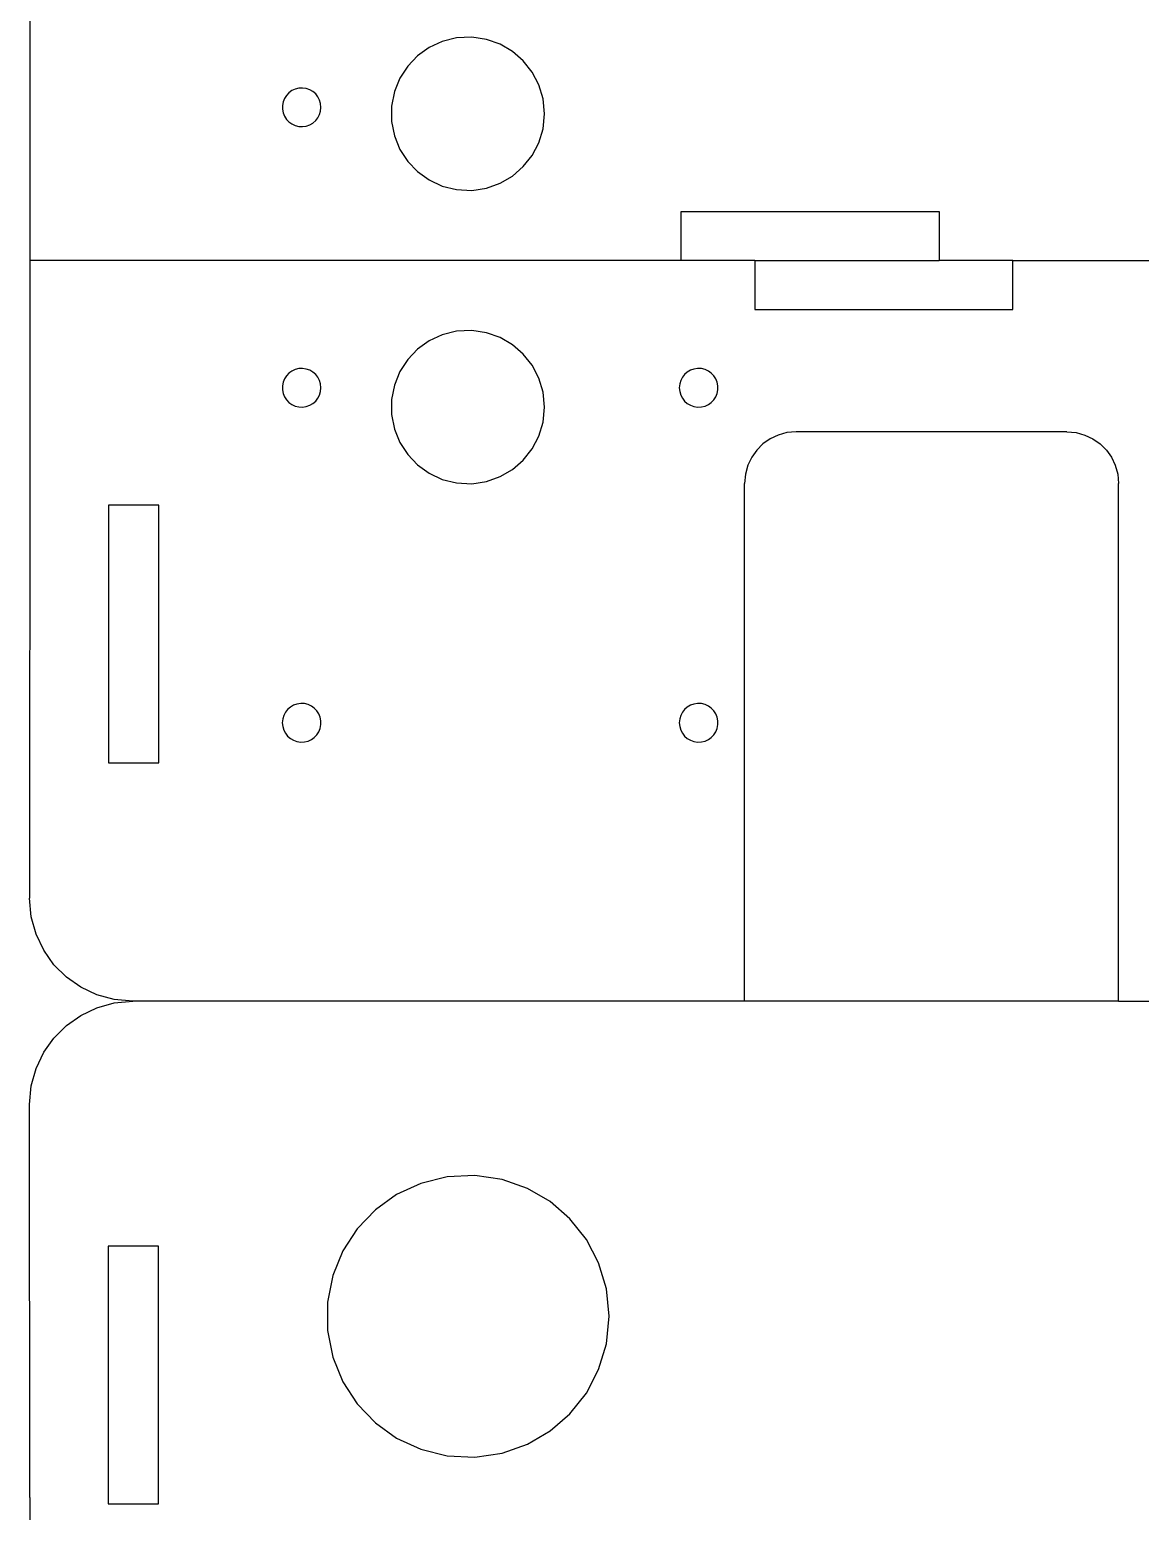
# Model space of a CAD drawing. Header units: metres. Extents: x 0 to 728, y 1000 to 1425.
# Drawn here: x 0 to 86.2, y 1207.4 to 1322.4 of the extents above; entities that cross this region are included whole.
import ezdxf

# ---------------------------------------------------------------- set-up
doc = ezdxf.new("R2010")
doc.units = ezdxf.units.M

msp = doc.modelspace()

# ---------------------------------------------------------------- linework, layer by layer
at = {"layer": 'COMPONENT1'}
for p, q in [((0.02, 1323.5), (0.02, 1315.5)), ((32.01, 1321.49), (31, 1321.02)), ((33.12, 1321.77), (32.01, 1321.49)), ((34.3, 1321.83), (33.12, 1321.77)), ((35.44, 1321.66), (34.3, 1321.83)), ((36.51, 1321.28), (35.44, 1321.66)), ((30.1, 1320.37), (29.33, 1319.57)), ((31, 1321.02), (30.1, 1320.37)), ((37.47, 1320.72), (36.51, 1321.28)), ((38.3, 1319.99), (37.47, 1320.72)), ((29.33, 1319.57), (28.73, 1318.64)), ((38.99, 1319.12), (38.3, 1319.99)), ((39.51, 1318.13), (38.99, 1319.12)), ((28.73, 1318.64), (28.3, 1317.6)), ((39.84, 1317.05), (39.51, 1318.13)), ((19.66, 1316.82), (19.61, 1316.53)), ((19.77, 1317.08), (19.66, 1316.82)), ((19.92, 1317.31), (19.77, 1317.08)), ((20.12, 1317.52), (19.92, 1317.31)), ((20.34, 1317.68), (20.12, 1317.52)), ((20.6, 1317.8), (20.34, 1317.68)), ((20.88, 1317.87), (20.6, 1317.8)), ((21.17, 1317.88), (20.88, 1317.87)), ((21.46, 1317.84), (21.17, 1317.88)), ((21.73, 1317.74), (21.46, 1317.84)), ((21.97, 1317.6), (21.73, 1317.74)), ((22.19, 1317.42), (21.97, 1317.6)), ((22.36, 1317.2), (22.19, 1317.42)), ((22.49, 1316.95), (22.36, 1317.2)), ((22.57, 1316.68), (22.49, 1316.95)), ((28.3, 1317.6), (28.08, 1316.47)), ((39.95, 1315.88), (39.84, 1317.05)), ((19.61, 1316.53), (19.61, 1316.23)), ((19.61, 1316.23), (19.66, 1315.95)), ((19.66, 1315.95), (19.77, 1315.69)), ((19.77, 1315.69), (19.92, 1315.45)), ((22.36, 1315.57), (22.49, 1315.82)), ((22.49, 1315.82), (22.57, 1316.09)), ((22.6, 1316.38), (22.57, 1316.68)), ((22.57, 1316.09), (22.6, 1316.38)), ((28.08, 1316.47), (28.08, 1315.29)), ((39.84, 1314.72), (39.95, 1315.88)), ((0.02, 1315.5), (0.02, 1304.5)), ((19.92, 1315.45), (20.12, 1315.25)), ((20.12, 1315.25), (20.34, 1315.09)), ((20.34, 1315.09), (20.6, 1314.97)), ((20.6, 1314.97), (20.88, 1314.9)), ((20.88, 1314.9), (21.17, 1314.89)), ((21.17, 1314.89), (21.46, 1314.93)), ((21.46, 1314.93), (21.73, 1315.02)), ((21.73, 1315.02), (21.97, 1315.16)), ((21.97, 1315.16), (22.19, 1315.35)), ((22.19, 1315.35), (22.36, 1315.57)), ((28.08, 1315.29), (28.3, 1314.16)), ((39.51, 1313.63), (39.84, 1314.72)), ((28.3, 1314.16), (28.73, 1313.12)), ((38.99, 1312.64), (39.51, 1313.63)), ((28.73, 1313.12), (29.33, 1312.19)), ((29.33, 1312.19), (30.1, 1311.39)), ((38.3, 1311.78), (38.99, 1312.64)), ((30.1, 1311.39), (31, 1310.75)), ((36.51, 1310.49), (37.47, 1311.05)), ((37.47, 1311.05), (38.3, 1311.78)), ((31, 1310.75), (32.01, 1310.27)), ((32.01, 1310.27), (33.12, 1310)), ((33.12, 1310), (34.3, 1309.94)), ((34.3, 1309.94), (35.44, 1310.11)), ((35.44, 1310.11), (36.51, 1310.49)), ((50.55, 1304.5), (50.55, 1308.3)), ((50.55, 1308.3), (70.55, 1308.3)), ((70.55, 1308.3), (70.55, 1304.5)), ((0.02, 1304.5), (0.02, 1293.5)), ((8.02, 1304.5), (0.02, 1304.5)), ((50.55, 1304.5), (8.02, 1304.5)), ((56.27, 1304.5), (50.55, 1304.5)), ((56.27, 1304.5), (56.27, 1300.7)), ((56.27, 1304.5), (70.55, 1304.5)), ((76.27, 1304.5), (70.55, 1304.5)), ((76.27, 1304.5), (123.22, 1304.5)), ((76.27, 1300.7), (76.27, 1304.5)), ((56.27, 1300.7), (76.27, 1300.7)), ((32.01, 1298.73), (31, 1298.25)), ((33.12, 1299), (32.01, 1298.73)), ((34.3, 1299.06), (33.12, 1299)), ((35.44, 1298.89), (34.3, 1299.06)), ((36.51, 1298.51), (35.44, 1298.89)), ((37.47, 1297.95), (36.51, 1298.51)), ((30.1, 1297.61), (29.33, 1296.81)), ((31, 1298.25), (30.1, 1297.61)), ((38.3, 1297.22), (37.47, 1297.95)), ((38.99, 1296.36), (38.3, 1297.22)), ((20.88, 1296.1), (20.6, 1296.03)), ((21.17, 1296.11), (20.88, 1296.1)), ((21.46, 1296.07), (21.17, 1296.11)), ((21.73, 1295.98), (21.46, 1296.07)), ((29.33, 1296.81), (28.73, 1295.88)), ((39.51, 1295.37), (38.99, 1296.36)), ((51.53, 1296.07), (51.27, 1295.98)), ((51.82, 1296.11), (51.53, 1296.07)), ((52.12, 1296.1), (51.82, 1296.11)), ((52.4, 1296.03), (52.12, 1296.1)), ((19.66, 1295.05), (19.61, 1294.76)), ((19.77, 1295.31), (19.66, 1295.05)), ((19.92, 1295.55), (19.77, 1295.31)), ((20.12, 1295.75), (19.92, 1295.55)), ((20.34, 1295.91), (20.12, 1295.75)), ((20.6, 1296.03), (20.34, 1295.91)), ((21.97, 1295.83), (21.73, 1295.98)), ((22.19, 1295.65), (21.97, 1295.83)), ((22.36, 1295.43), (22.19, 1295.65)), ((22.49, 1295.18), (22.36, 1295.43)), ((22.57, 1294.91), (22.49, 1295.18)), ((22.6, 1294.62), (22.57, 1294.91)), ((28.73, 1295.88), (28.3, 1294.83)), ((39.84, 1294.28), (39.51, 1295.37)), ((50.43, 1294.91), (50.4, 1294.62)), ((50.51, 1295.18), (50.43, 1294.91)), ((50.64, 1295.43), (50.51, 1295.18)), ((50.81, 1295.65), (50.64, 1295.43)), ((51.02, 1295.83), (50.81, 1295.65)), ((51.27, 1295.98), (51.02, 1295.83)), ((52.66, 1295.91), (52.4, 1296.03)), ((52.88, 1295.75), (52.66, 1295.91)), ((53.08, 1295.55), (52.88, 1295.75)), ((53.23, 1295.31), (53.08, 1295.55)), ((53.34, 1295.05), (53.23, 1295.31)), ((53.39, 1294.76), (53.34, 1295.05)), ((19.61, 1294.76), (19.61, 1294.47)), ((19.61, 1294.47), (19.66, 1294.18)), ((19.66, 1294.18), (19.77, 1293.92)), ((19.77, 1293.92), (19.92, 1293.69)), ((22.19, 1293.58), (22.36, 1293.8)), ((22.36, 1293.8), (22.49, 1294.05)), ((22.49, 1294.05), (22.57, 1294.32)), ((22.57, 1294.32), (22.6, 1294.62)), ((28.3, 1294.83), (28.08, 1293.71)), ((39.95, 1293.12), (39.84, 1294.28)), ((50.4, 1294.62), (50.43, 1294.32)), ((50.43, 1294.32), (50.51, 1294.05)), ((50.51, 1294.05), (50.64, 1293.8)), ((50.64, 1293.8), (50.81, 1293.58)), ((53.08, 1293.69), (53.23, 1293.92)), ((53.23, 1293.92), (53.34, 1294.18)), ((53.34, 1294.18), (53.39, 1294.47)), ((53.39, 1294.47), (53.39, 1294.76)), ((0.02, 1293.5), (0, 1255)), ((19.92, 1293.69), (20.12, 1293.48)), ((20.12, 1293.48), (20.34, 1293.32)), ((20.34, 1293.32), (20.6, 1293.2)), ((20.6, 1293.2), (20.88, 1293.13)), ((20.88, 1293.13), (21.17, 1293.12)), ((21.17, 1293.12), (21.46, 1293.16)), ((21.46, 1293.16), (21.73, 1293.26)), ((21.73, 1293.26), (21.97, 1293.4)), ((21.97, 1293.4), (22.19, 1293.58)), ((28.08, 1293.71), (28.08, 1292.53)), ((39.84, 1291.95), (39.95, 1293.12)), ((50.81, 1293.58), (51.02, 1293.4)), ((51.02, 1293.4), (51.27, 1293.26)), ((51.27, 1293.26), (51.53, 1293.16)), ((51.53, 1293.16), (51.82, 1293.12)), ((51.82, 1293.12), (52.12, 1293.13)), ((52.12, 1293.13), (52.4, 1293.2)), ((52.4, 1293.2), (52.66, 1293.32)), ((52.66, 1293.32), (52.88, 1293.48)), ((52.88, 1293.48), (53.08, 1293.69)), ((28.08, 1292.53), (28.3, 1291.4)), ((39.51, 1290.86), (39.84, 1291.95)), ((28.3, 1291.4), (28.73, 1290.36)), ((28.73, 1290.36), (29.33, 1289.43)), ((38.99, 1289.88), (39.51, 1290.86)), ((57.45, 1290.65), (56.89, 1290.26)), ((58.08, 1290.95), (57.45, 1290.65)), ((58.75, 1291.14), (58.08, 1290.95)), ((59.47, 1291.2), (58.75, 1291.14)), ((80.47, 1291.2), (59.47, 1291.2)), ((80.47, 1291.2), (81.19, 1291.14)), ((81.19, 1291.14), (81.87, 1290.95)), ((81.87, 1290.95), (82.49, 1290.65)), ((82.49, 1290.65), (83.05, 1290.26)), ((29.33, 1289.43), (30.1, 1288.63)), ((38.3, 1289.01), (38.99, 1289.88)), ((56.02, 1289.22), (55.72, 1288.6)), ((56.41, 1289.78), (56.02, 1289.22)), ((56.89, 1290.26), (56.41, 1289.78)), ((83.05, 1290.26), (83.53, 1289.78)), ((83.53, 1289.78), (83.92, 1289.22)), ((83.92, 1289.22), (84.22, 1288.6)), ((30.1, 1288.63), (31, 1287.98)), ((36.51, 1287.72), (37.47, 1288.28)), ((37.47, 1288.28), (38.3, 1289.01)), ((55.72, 1288.6), (55.54, 1287.92)), ((84.22, 1288.6), (84.41, 1287.92)), ((31, 1287.98), (32.01, 1287.51)), ((32.01, 1287.51), (33.12, 1287.23)), ((33.12, 1287.23), (34.3, 1287.17)), ((34.3, 1287.17), (35.44, 1287.34)), ((35.44, 1287.34), (36.51, 1287.72)), ((55.54, 1287.92), (55.47, 1287.2)), ((55.47, 1247), (55.47, 1287.2)), ((84.41, 1287.92), (84.47, 1287.2)), ((84.47, 1247), (84.47, 1287.2)), ((6.12, 1285.5), (6.12, 1265.5)), ((10.02, 1285.5), (6.12, 1285.5)), ((10.02, 1265.5), (10.02, 1285.5)), ((20.01, 1269.65), (19.84, 1269.43)), ((20.23, 1269.83), (20.01, 1269.65)), ((20.47, 1269.98), (20.23, 1269.83)), ((20.74, 1270.07), (20.47, 1269.98)), ((21.03, 1270.11), (20.74, 1270.07)), ((21.32, 1270.1), (21.03, 1270.11)), ((21.6, 1270.03), (21.32, 1270.1)), ((21.86, 1269.91), (21.6, 1270.03)), ((22.08, 1269.75), (21.86, 1269.91)), ((22.28, 1269.55), (22.08, 1269.75)), ((50.81, 1269.65), (50.64, 1269.43)), ((51.02, 1269.83), (50.81, 1269.65)), ((51.27, 1269.98), (51.02, 1269.83)), ((51.53, 1270.07), (51.27, 1269.98)), ((51.82, 1270.11), (51.53, 1270.07)), ((52.12, 1270.1), (51.82, 1270.11)), ((52.4, 1270.03), (52.12, 1270.1)), ((52.66, 1269.91), (52.4, 1270.03)), ((52.88, 1269.75), (52.66, 1269.91)), ((53.08, 1269.55), (52.88, 1269.75)), ((19.63, 1268.91), (19.6, 1268.62)), ((19.6, 1268.62), (19.63, 1268.32)), ((19.71, 1269.18), (19.63, 1268.91)), ((19.84, 1269.43), (19.71, 1269.18)), ((22.43, 1269.31), (22.28, 1269.55)), ((22.54, 1269.05), (22.43, 1269.31)), ((22.59, 1268.76), (22.54, 1269.05)), ((22.54, 1268.18), (22.59, 1268.47)), ((22.59, 1268.47), (22.59, 1268.76)), ((50.43, 1268.91), (50.4, 1268.62)), ((50.4, 1268.62), (50.43, 1268.32)), ((50.51, 1269.18), (50.43, 1268.91)), ((50.64, 1269.43), (50.51, 1269.18)), ((53.23, 1269.31), (53.08, 1269.55)), ((53.34, 1269.05), (53.23, 1269.31)), ((53.39, 1268.76), (53.34, 1269.05)), ((53.34, 1268.18), (53.39, 1268.47)), ((53.39, 1268.47), (53.39, 1268.76)), ((19.63, 1268.32), (19.71, 1268.05)), ((19.71, 1268.05), (19.84, 1267.8)), ((19.84, 1267.8), (20.01, 1267.58)), ((20.01, 1267.58), (20.23, 1267.4)), ((20.23, 1267.4), (20.47, 1267.26)), ((21.6, 1267.2), (21.86, 1267.32)), ((21.86, 1267.32), (22.08, 1267.48)), ((22.08, 1267.48), (22.28, 1267.69)), ((22.28, 1267.69), (22.43, 1267.92)), ((22.43, 1267.92), (22.54, 1268.18)), ((50.43, 1268.32), (50.51, 1268.05)), ((50.51, 1268.05), (50.64, 1267.8)), ((50.64, 1267.8), (50.81, 1267.58)), ((50.81, 1267.58), (51.02, 1267.4)), ((51.02, 1267.4), (51.27, 1267.26)), ((52.4, 1267.2), (52.66, 1267.32)), ((52.66, 1267.32), (52.88, 1267.48)), ((52.88, 1267.48), (53.08, 1267.69)), ((53.08, 1267.69), (53.23, 1267.92)), ((53.23, 1267.92), (53.34, 1268.18)), ((20.47, 1267.26), (20.74, 1267.16)), ((20.74, 1267.16), (21.03, 1267.12)), ((21.03, 1267.12), (21.32, 1267.13)), ((21.32, 1267.13), (21.6, 1267.2)), ((51.27, 1267.26), (51.53, 1267.16)), ((51.53, 1267.16), (51.82, 1267.12)), ((51.82, 1267.12), (52.12, 1267.13)), ((52.12, 1267.13), (52.4, 1267.2)), ((6.12, 1265.5), (10.02, 1265.5)), ((0.13, 1253.56), (0, 1255)), ((0.5, 1252.21), (0.13, 1253.56)), ((1.09, 1250.96), (0.5, 1252.21)), ((1.88, 1249.84), (1.09, 1250.96)), ((2.85, 1248.88), (1.88, 1249.84)), ((3.96, 1248.09), (2.85, 1248.88)), ((5.21, 1247.5), (3.96, 1248.09)), ((6.56, 1247.13), (5.21, 1247.5)), ((5.21, 1246.5), (6.56, 1246.87)), ((8, 1247), (6.56, 1247.13)), ((6.56, 1246.87), (8, 1247)), ((55.47, 1247), (8, 1247)), ((84.47, 1247), (55.47, 1247)), ((84.47, 1247), (302, 1247)), ((2.85, 1245.12), (3.96, 1245.91)), ((3.96, 1245.91), (5.21, 1246.5)), ((1.88, 1244.15), (2.85, 1245.12)), ((1.09, 1243.04), (1.88, 1244.15)), ((0.5, 1241.79), (1.09, 1243.04)), ((0.13, 1240.44), (0.5, 1241.79)), ((0, 1239), (0.13, 1240.44)), ((0.02, 1208.5), (0, 1239)), ((30.34, 1232.87), (28.47, 1232)), ((32.38, 1233.38), (30.34, 1232.87)), ((34.55, 1233.49), (32.38, 1233.38)), ((36.66, 1233.17), (34.55, 1233.49)), ((38.62, 1232.48), (36.66, 1233.17)), ((28.47, 1232), (26.82, 1230.81)), ((40.38, 1231.45), (38.62, 1232.48)), ((26.82, 1230.81), (25.41, 1229.34)), ((41.92, 1230.11), (40.38, 1231.45)), ((43.19, 1228.51), (41.92, 1230.11)), ((25.41, 1229.34), (24.3, 1227.63)), ((44.14, 1226.69), (43.19, 1228.51)), ((10, 1228), (6.1, 1228)), ((6.1, 1228), (6.1, 1208)), ((10, 1208), (10, 1228)), ((24.3, 1227.63), (23.51, 1225.71)), ((44.74, 1224.69), (44.14, 1226.69)), ((23.51, 1225.71), (23.1, 1223.64)), ((23.1, 1223.64), (23.1, 1221.46)), ((44.95, 1222.55), (44.74, 1224.69)), ((44.74, 1220.41), (44.95, 1222.55)), ((23.1, 1221.46), (23.51, 1219.39)), ((44.14, 1218.41), (44.74, 1220.41)), ((23.51, 1219.39), (24.3, 1217.47)), ((43.19, 1216.59), (44.14, 1218.41)), ((24.3, 1217.47), (25.41, 1215.76)), ((25.41, 1215.76), (26.82, 1214.29)), ((41.92, 1214.99), (43.19, 1216.59)), ((40.38, 1213.65), (41.92, 1214.99)), ((26.82, 1214.29), (28.47, 1213.09)), ((38.62, 1212.62), (40.38, 1213.65)), ((28.47, 1213.09), (30.34, 1212.23)), ((30.34, 1212.23), (32.38, 1211.72)), ((36.66, 1211.92), (38.62, 1212.62)), ((32.38, 1211.72), (34.55, 1211.61)), ((34.55, 1211.61), (36.66, 1211.92)), ((0.02, 1208.5), (0.02, 1200.5)), ((6.1, 1208), (10, 1208))]:
    msp.add_line(p, q, dxfattribs=at)

doc.saveas('drawing.dxf')
